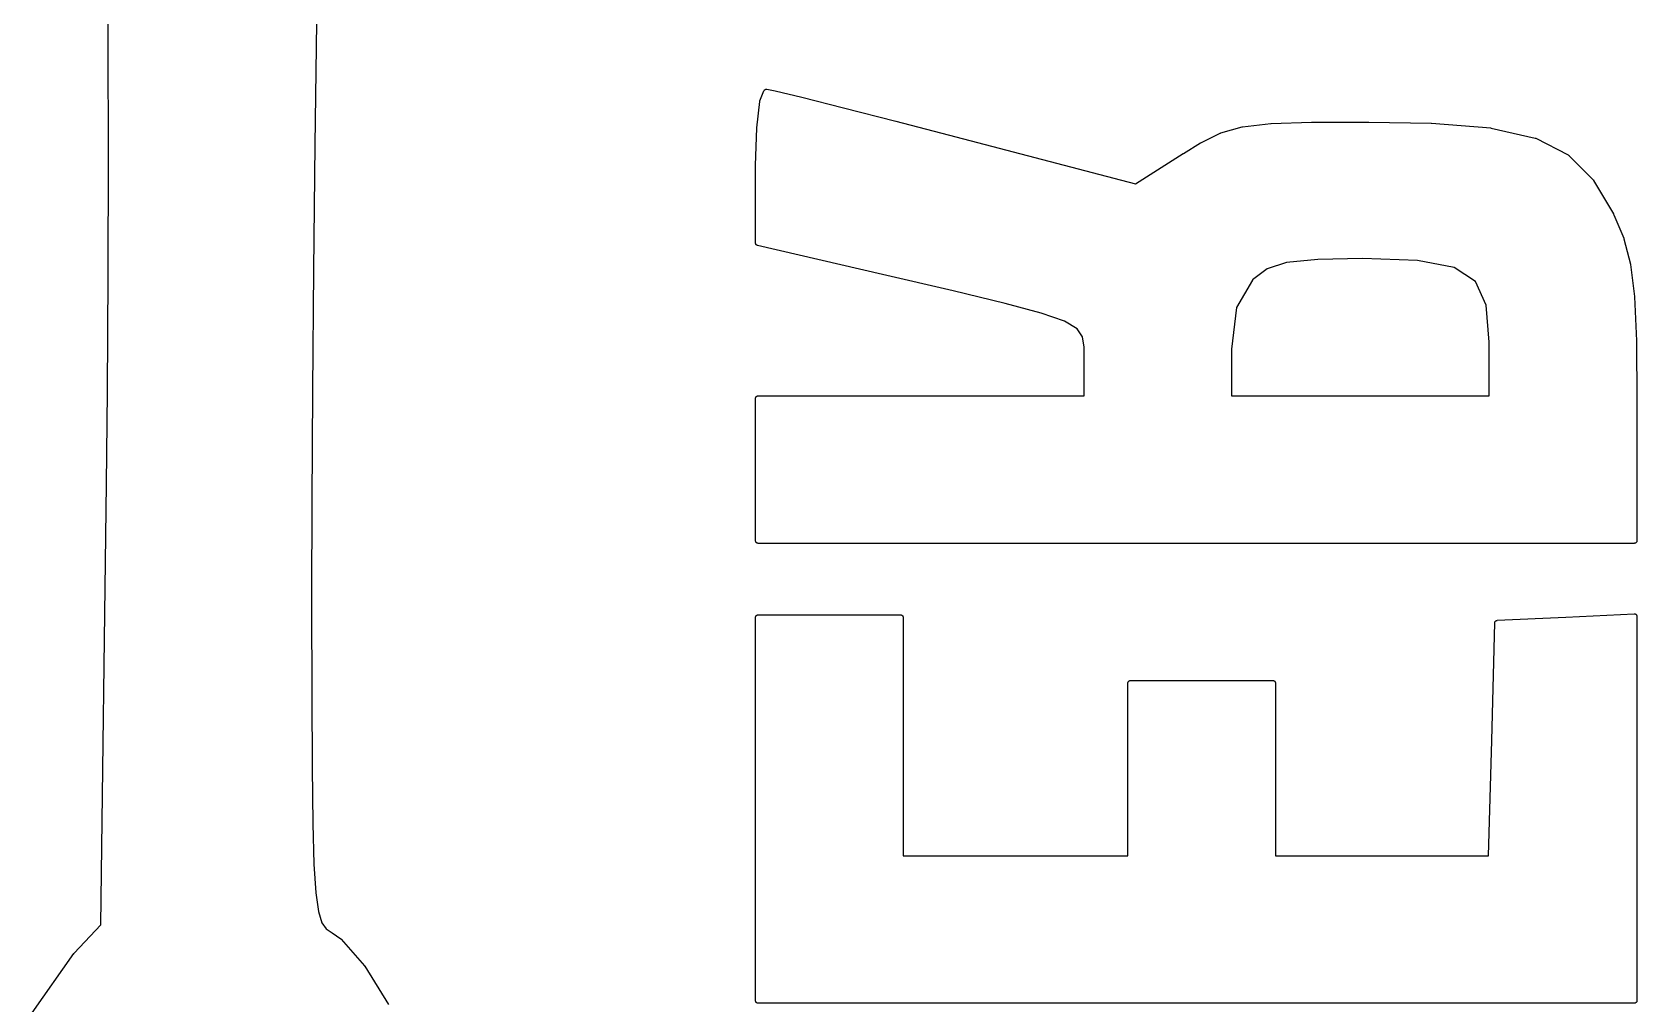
# Model space of a CAD drawing. Extents: x 6.3 to 49.3, y 9.3 to 45.7.
# Drawn here: x 37.267 to 40.369, y 29.562 to 31.441 of the extents above; entities that cross this region are included whole.
import ezdxf

# ---------------------------------------------------------------- set-up
doc = ezdxf.new("R2010")
doc.units = 0
doc.layers.add('BLACK', color=7, linetype='CONTINUOUS')

msp = doc.modelspace()

# ---------------------------------------------------------------- linework, layer by layer
at = {"layer": 'BLACK', "linetype": 'CONTINUOUS'}
for p, q in [((37.414, 31.4217), (37.4124, 31.6299)), ((37.8169, 31.4593), (37.8138, 31.2223)), ((37.4147, 31.1988), (37.414, 31.4217)), ((37.414, 31.4217), (37.414, 31.4217)), ((38.6737, 31.3076), (38.6816, 31.3269)), ((38.6816, 31.327), (38.6819, 31.3275)), ((38.6816, 31.3269), (38.6816, 31.327)), ((38.6819, 31.3275), (38.6821, 31.3278)), ((38.6821, 31.3278), (38.6825, 31.3283)), ((38.6821, 31.3278), (38.6821, 31.3278)), ((38.6821, 31.3278), (38.6821, 31.3278)), ((38.6825, 31.3283), (38.6827, 31.3286)), ((38.6827, 31.3286), (38.6833, 31.3291)), ((38.6827, 31.3286), (38.6827, 31.3286)), ((38.6827, 31.3286), (38.6827, 31.3286)), ((38.6833, 31.3291), (38.6834, 31.3292)), ((38.6834, 31.3292), (38.6834, 31.3292)), ((38.6834, 31.3292), (38.6835, 31.3292)), ((38.6835, 31.3292), (38.684, 31.3295)), ((38.684, 31.3295), (38.6843, 31.3297)), ((38.6843, 31.3297), (38.6849, 31.3298)), ((38.6843, 31.3297), (38.6843, 31.3297)), ((38.6843, 31.3297), (38.6843, 31.3297)), ((38.6849, 31.3298), (38.6852, 31.3299)), ((38.6852, 31.3299), (38.6852, 31.3299)), ((38.6852, 31.3299), (38.6853, 31.3299)), ((38.6853, 31.3299), (38.6858, 31.33)), ((38.6858, 31.33), (38.6862, 31.33)), ((38.6862, 31.33), (38.6862, 31.33)), ((38.6862, 31.33), (38.6862, 31.33)), ((38.6862, 31.33), (38.6866, 31.33)), ((38.6866, 31.33), (38.6872, 31.3299)), ((38.6872, 31.3299), (38.7032, 31.3268)), ((38.7032, 31.3268), (38.7033, 31.3268)), ((38.7033, 31.3268), (38.7033, 31.3267)), ((38.7033, 31.3267), (38.7034, 31.3267)), ((38.7034, 31.3267), (38.7551, 31.3144)), ((38.6677, 31.2554), (38.6734, 31.3063)), ((38.6734, 31.3067), (38.6735, 31.307)), ((38.6734, 31.3065), (38.6734, 31.3067)), ((38.6734, 31.3064), (38.6734, 31.3065)), ((38.6734, 31.3063), (38.6734, 31.3064)), ((38.6735, 31.307), (38.6736, 31.3073)), ((38.6736, 31.3073), (38.6737, 31.3075)), ((38.6737, 31.3075), (38.6737, 31.3076)), ((38.7551, 31.3144), (38.7551, 31.3144)), ((38.7551, 31.3144), (38.7551, 31.3144)), ((38.7551, 31.3144), (38.8352, 31.2943)), ((38.8352, 31.2943), (38.8352, 31.2943)), ((38.8352, 31.2943), (38.8352, 31.2943)), ((38.8352, 31.2943), (38.9367, 31.2684)), ((38.9367, 31.2684), (38.9368, 31.2683)), ((38.9368, 31.2683), (38.9368, 31.2683)), ((38.9368, 31.2683), (39.0526, 31.2382)), ((39.6067, 31.2573), (39.6615, 31.2636)), ((39.6615, 31.2636), (39.6615, 31.2636)), ((39.6615, 31.2636), (39.6617, 31.2636)), ((39.6617, 31.2636), (39.6619, 31.2636)), ((39.6619, 31.2636), (39.7396, 31.2662)), ((39.7396, 31.2662), (39.7397, 31.2662)), ((39.7397, 31.2662), (39.7397, 31.2662)), ((39.7397, 31.2662), (39.7398, 31.2662)), ((39.7398, 31.2662), (39.8502, 31.2667)), ((39.8502, 31.2667), (39.8502, 31.2667)), ((39.8502, 31.2667), (39.8502, 31.2667)), ((39.8502, 31.2667), (39.8503, 31.2667)), ((39.8503, 31.2667), (39.9712, 31.2646)), ((39.9712, 31.2646), (39.9713, 31.2646)), ((39.9713, 31.2646), (39.9715, 31.2646)), ((39.9715, 31.2646), (39.9716, 31.2646)), ((39.9716, 31.2646), (40.0863, 31.2552)), ((38.6653, 31.1834), (38.6677, 31.2551)), ((38.6677, 31.2553), (38.6677, 31.2554)), ((38.6677, 31.2551), (38.6677, 31.2553)), ((38.6677, 31.2551), (38.6677, 31.2551)), ((39.0526, 31.2382), (39.0526, 31.2382)), ((39.0526, 31.2382), (39.0526, 31.2382)), ((39.0526, 31.2382), (39.3997, 31.1473)), ((39.5258, 31.2266), (39.5636, 31.2452)), ((39.5636, 31.2452), (39.5637, 31.2452)), ((39.5637, 31.2452), (39.5641, 31.2454)), ((39.5641, 31.2454), (39.5645, 31.2455)), ((39.5645, 31.2455), (39.6059, 31.2571)), ((39.6059, 31.2571), (39.606, 31.2572)), ((39.606, 31.2572), (39.6063, 31.2572)), ((39.6063, 31.2572), (39.6067, 31.2573)), ((40.0863, 31.2552), (40.0863, 31.2552)), ((40.0863, 31.2552), (40.0866, 31.2551)), ((40.0866, 31.2551), (40.087, 31.2551)), ((40.087, 31.2551), (40.1722, 31.2356)), ((40.1722, 31.2356), (40.1723, 31.2356)), ((40.1723, 31.2356), (40.1724, 31.2356)), ((40.1724, 31.2356), (40.1725, 31.2356)), ((40.1725, 31.2356), (40.1728, 31.2354)), ((40.1728, 31.2354), (40.1732, 31.2353)), ((40.1732, 31.2353), (40.1733, 31.2352)), ((40.1733, 31.2352), (40.1734, 31.2352)), ((40.1734, 31.2352), (40.2361, 31.2031)), ((37.8138, 31.2223), (37.8112, 30.9812)), ((39.3997, 31.1473), (39.4921, 31.206)), ((39.4921, 31.206), (39.4922, 31.206)), ((39.4922, 31.206), (39.5254, 31.2264)), ((39.4922, 31.206), (39.4922, 31.206)), ((39.4922, 31.206), (39.4922, 31.206)), ((39.5254, 31.2264), (39.5256, 31.2265)), ((39.5254, 31.2264), (39.5254, 31.2264)), ((39.5256, 31.2265), (39.5258, 31.2266)), ((40.2361, 31.2031), (40.2361, 31.2031)), ((40.2361, 31.2031), (40.2363, 31.2029)), ((40.2363, 31.2029), (40.2366, 31.2028)), ((40.2366, 31.2028), (40.2367, 31.2027)), ((40.2367, 31.2027), (40.2369, 31.2026)), ((40.2369, 31.2026), (40.2371, 31.2024)), ((40.2371, 31.2024), (40.2373, 31.2022)), ((40.2373, 31.2022), (40.2844, 31.1549)), ((37.4144, 30.9703), (37.4147, 31.1987)), ((37.4147, 31.1987), (37.4147, 31.1988)), ((38.6653, 31.1833), (38.6653, 31.1834)), ((38.6653, 31.1834), (38.6653, 31.1834)), ((38.6653, 31.1791), (38.6653, 31.1833)), ((38.6653, 31.1833), (38.6653, 31.1833)), ((38.6653, 31.033), (38.6653, 31.1791)), ((40.2844, 31.1549), (40.2844, 31.1549)), ((40.2844, 31.1549), (40.2845, 31.1548)), ((40.2845, 31.1548), (40.2846, 31.1547)), ((40.2846, 31.1547), (40.2848, 31.1544)), ((40.2848, 31.1544), (40.285, 31.1541)), ((40.285, 31.1541), (40.2851, 31.154)), ((40.2851, 31.154), (40.2851, 31.1539)), ((40.2851, 31.1539), (40.3234, 31.0889)), ((40.3234, 31.0889), (40.3234, 31.0888)), ((40.3234, 31.0888), (40.3235, 31.0887)), ((40.3235, 31.0887), (40.3236, 31.0885)), ((40.3236, 31.0885), (40.324, 31.0876)), ((40.324, 31.0876), (40.3241, 31.0876)), ((40.3241, 31.0876), (40.3241, 31.0875)), ((40.3241, 31.0875), (40.3241, 31.0874)), ((40.3241, 31.0874), (40.3432, 31.0419)), ((38.6654, 31.0326), (38.6653, 31.033)), ((38.6654, 31.0322), (38.6654, 31.0326)), ((38.6654, 31.0321), (38.6654, 31.0322)), ((38.6654, 31.032), (38.6654, 31.0321)), ((38.6655, 31.0316), (38.6654, 31.032)), ((38.6656, 31.0313), (38.6655, 31.0316)), ((38.6657, 31.0312), (38.6656, 31.0313)), ((38.6657, 31.0311), (38.6657, 31.0312)), ((38.6659, 31.0307), (38.6657, 31.0311)), ((38.6661, 31.0304), (38.6659, 31.0307)), ((38.6661, 31.0303), (38.6661, 31.0304)), ((38.6662, 31.0302), (38.6661, 31.0303)), ((38.6664, 31.0299), (38.6662, 31.0302)), ((38.6666, 31.0296), (38.6664, 31.0299)), ((38.6667, 31.0295), (38.6666, 31.0296)), ((38.6668, 31.0294), (38.6667, 31.0295)), ((38.6671, 31.0292), (38.6668, 31.0294)), ((38.6674, 31.0289), (38.6671, 31.0292)), ((38.6675, 31.0289), (38.6674, 31.0289)), ((38.6675, 31.0288), (38.6675, 31.0289)), ((38.6679, 31.0286), (38.6675, 31.0288)), ((38.6682, 31.0284), (38.6679, 31.0286)), ((38.6683, 31.0284), (38.6682, 31.0284)), ((38.6684, 31.0284), (38.6683, 31.0284)), ((38.6688, 31.0283), (38.6684, 31.0284)), ((38.6691, 31.0281), (38.6688, 31.0283)), ((38.6692, 31.0281), (38.6691, 31.0281)), ((38.9106, 30.972), (38.6692, 31.0281)), ((40.3432, 31.0419), (40.3433, 31.0418)), ((40.3433, 31.0418), (40.3433, 31.0415)), ((40.3433, 31.0415), (40.3435, 31.0412)), ((40.3435, 31.0412), (40.3562, 30.9922)), ((39.6918, 30.9951), (39.6539, 30.9826)), ((39.7518, 31.0012), (39.6918, 30.9951)), ((39.8381, 31.0027), (39.7518, 31.0012)), ((39.9449, 30.9991), (39.8381, 31.0027)), ((40.0156, 30.9856), (39.9449, 30.9991)), ((40.057, 30.9583), (40.0156, 30.9856)), ((40.3562, 30.9922), (40.3562, 30.9921)), ((40.3562, 30.9921), (40.3563, 30.9919)), ((40.3563, 30.9919), (40.3563, 30.9916)), ((40.3563, 30.9916), (40.364, 30.9293)), ((37.4131, 30.7454), (37.4144, 30.9702)), ((37.4144, 30.9702), (37.4144, 30.9703)), ((37.8112, 30.9812), (37.8092, 30.7475)), ((39.047, 30.9402), (38.9106, 30.972)), ((38.9106, 30.972), (38.9106, 30.972)), ((39.6255, 30.9609), (39.595, 30.9079)), ((39.6261, 30.9616), (39.6255, 30.9609)), ((39.6539, 30.9826), (39.6261, 30.9616)), ((40.0775, 30.9124), (40.057, 30.9583)), ((39.1475, 30.9161), (39.047, 30.9402)), ((40.364, 30.9293), (40.364, 30.9293)), ((40.364, 30.9293), (40.364, 30.9291)), ((40.364, 30.9291), (40.364, 30.9289)), ((40.364, 30.9289), (40.3677, 30.8438)), ((39.2176, 30.8973), (39.1475, 30.9161)), ((39.2623, 30.8815), (39.2176, 30.8973)), ((39.595, 30.9079), (39.5855, 30.8275)), ((40.0835, 30.8414), (40.0775, 30.9124)), ((39.2868, 30.8668), (39.2623, 30.8815)), ((39.2974, 30.8513), (39.2868, 30.8668)), ((39.3004, 30.8312), (39.2974, 30.8513)), ((39.3003, 30.8057), (39.3004, 30.8312)), ((40.0835, 30.8351), (40.0835, 30.8414)), ((40.0835, 30.7375), (40.0835, 30.8351)), ((40.3677, 30.8438), (40.3677, 30.8437)), ((40.3677, 30.8437), (40.3677, 30.8437)), ((40.3677, 30.8437), (40.3677, 30.8436)), ((40.3677, 30.8436), (40.3687, 30.7259)), ((39.3003, 30.7375), (39.3003, 30.8057)), ((39.5855, 30.8275), (39.5855, 30.7375)), ((37.4112, 30.5669), (37.4131, 30.7453)), ((37.4131, 30.7453), (37.4131, 30.7454)), ((37.8092, 30.7475), (37.808, 30.5328)), ((38.6665, 30.7357), (38.6668, 30.736)), ((38.6668, 30.7361), (38.6672, 30.7363)), ((38.6668, 30.736), (38.6668, 30.7361)), ((38.6668, 30.7361), (38.6668, 30.7361)), ((38.6672, 30.7363), (38.6676, 30.7367)), ((38.6676, 30.7367), (38.668, 30.7369)), ((38.6676, 30.7367), (38.6676, 30.7367)), ((38.6676, 30.7367), (38.6676, 30.7367)), ((38.668, 30.7369), (38.6684, 30.7371)), ((38.6684, 30.7371), (38.6684, 30.7371)), ((38.6684, 30.7371), (38.6685, 30.7371)), ((38.6685, 30.7371), (38.6689, 30.7373)), ((38.6689, 30.7373), (38.6694, 30.7374)), ((38.6694, 30.7374), (38.6694, 30.7374)), ((38.6694, 30.7374), (38.6694, 30.7374)), ((38.6694, 30.7374), (38.6698, 30.7374)), ((38.6698, 30.7374), (38.6703, 30.7375)), ((38.6703, 30.7375), (39.3003, 30.7375)), ((39.5855, 30.7375), (40.0835, 30.7375)), ((38.6653, 30.7326), (38.6654, 30.7331)), ((38.6653, 30.4573), (38.6653, 30.7326)), ((38.6654, 30.7335), (38.6656, 30.7341)), ((38.6654, 30.7331), (38.6654, 30.7335)), ((38.6654, 30.7335), (38.6654, 30.7335)), ((38.6654, 30.7335), (38.6654, 30.7335)), ((38.6656, 30.7341), (38.6657, 30.7344)), ((38.6657, 30.7345), (38.666, 30.735)), ((38.6657, 30.7344), (38.6657, 30.7345)), ((38.6657, 30.7345), (38.6657, 30.7345)), ((38.666, 30.735), (38.6662, 30.7353)), ((38.6662, 30.7353), (38.6665, 30.7357)), ((38.6662, 30.7353), (38.6662, 30.7353)), ((38.6662, 30.7353), (38.6662, 30.7353)), ((40.3687, 30.7259), (40.3687, 30.4573)), ((37.4001, 29.7152), (37.4112, 30.5669)), ((37.4112, 30.5669), (37.4112, 30.5669)), ((37.808, 30.5328), (37.8075, 30.3488)), ((38.6654, 30.4568), (38.6653, 30.4573)), ((38.6654, 30.4564), (38.6654, 30.4568)), ((40.3687, 30.4573), (40.3686, 30.4568)), ((40.3686, 30.4568), (40.3686, 30.4563)), ((38.6656, 30.4559), (38.6654, 30.4564)), ((38.6654, 30.4564), (38.6654, 30.4564)), ((38.6654, 30.4564), (38.6654, 30.4564)), ((38.6657, 30.4555), (38.6656, 30.4559)), ((38.6657, 30.4554), (38.6657, 30.4555)), ((38.6659, 30.455), (38.6657, 30.4554)), ((38.6657, 30.4554), (38.6657, 30.4554)), ((38.6661, 30.4546), (38.6659, 30.455)), ((38.6662, 30.4546), (38.6661, 30.4546)), ((38.6665, 30.4542), (38.6662, 30.4546)), ((38.6662, 30.4546), (38.6662, 30.4546)), ((38.6668, 30.4538), (38.6665, 30.4542)), ((38.6671, 30.4535), (38.6668, 30.4538)), ((38.6668, 30.4538), (38.6668, 30.4538)), ((38.6668, 30.4538), (38.6668, 30.4538)), ((38.6675, 30.4532), (38.6671, 30.4535)), ((38.6679, 30.453), (38.6675, 30.4532)), ((38.6675, 30.4532), (38.6675, 30.4532)), ((38.6675, 30.4532), (38.6675, 30.4532)), ((38.6684, 30.4527), (38.6679, 30.453)), ((38.6688, 30.4526), (38.6684, 30.4527)), ((38.6684, 30.4527), (38.6684, 30.4527)), ((38.6684, 30.4527), (38.6684, 30.4527)), ((38.6693, 30.4524), (38.6688, 30.4526)), ((38.6698, 30.4524), (38.6693, 30.4524)), ((38.6693, 30.4524), (38.6693, 30.4524)), ((38.6693, 30.4524), (38.6693, 30.4524)), ((38.6703, 30.4523), (38.6698, 30.4524)), ((40.3637, 30.4523), (38.6703, 30.4523)), ((40.3642, 30.4524), (40.3637, 30.4523)), ((40.3646, 30.4524), (40.3642, 30.4524)), ((40.3651, 30.4526), (40.3646, 30.4524)), ((40.3646, 30.4524), (40.3646, 30.4524)), ((40.3646, 30.4524), (40.3646, 30.4524)), ((40.3655, 30.4527), (40.3651, 30.4526)), ((40.3656, 30.4527), (40.3655, 30.4527)), ((40.366, 30.4529), (40.3656, 30.4527)), ((40.3656, 30.4527), (40.3656, 30.4527)), ((40.3664, 30.4531), (40.366, 30.4529)), ((40.3668, 30.4535), (40.3664, 30.4532)), ((40.3664, 30.4532), (40.3664, 30.4532)), ((40.3664, 30.4532), (40.3664, 30.4531)), ((40.3672, 30.4538), (40.3668, 30.4535)), ((40.3675, 30.4541), (40.3672, 30.4538)), ((40.3672, 30.4538), (40.3672, 30.4538)), ((40.3672, 30.4538), (40.3672, 30.4538)), ((40.3678, 30.4545), (40.3675, 30.4541)), ((40.368, 30.4549), (40.3678, 30.4545)), ((40.3678, 30.4545), (40.3678, 30.4545)), ((40.3678, 30.4545), (40.3678, 30.4545)), ((40.3683, 30.4554), (40.368, 30.4549)), ((40.3684, 30.4558), (40.3683, 30.4554)), ((40.3683, 30.4554), (40.3683, 30.4554)), ((40.3683, 30.4554), (40.3683, 30.4554)), ((40.3686, 30.4563), (40.3684, 30.4558)), ((40.3686, 30.4563), (40.3686, 30.4563)), ((40.3686, 30.4563), (40.3686, 30.4563)), ((37.8075, 30.3488), (37.8075, 30.3357)), ((37.8075, 30.3357), (37.8076, 30.1583)), ((38.6653, 30.3092), (38.6654, 30.3097)), ((38.6653, 29.5683), (38.6653, 30.3092)), ((38.6654, 30.3102), (38.6656, 30.3107)), ((38.6654, 30.3097), (38.6654, 30.3102)), ((38.6654, 30.3102), (38.6654, 30.3102)), ((38.6654, 30.3102), (38.6654, 30.3102)), ((38.6656, 30.3107), (38.6657, 30.3111)), ((38.6657, 30.3111), (38.666, 30.3116)), ((38.6657, 30.3111), (38.6657, 30.3111)), ((38.6657, 30.3111), (38.6657, 30.3111)), ((38.666, 30.3116), (38.6662, 30.312)), ((38.6662, 30.312), (38.6665, 30.3124)), ((38.6662, 30.312), (38.6662, 30.312)), ((38.6662, 30.312), (38.6662, 30.312)), ((38.6665, 30.3124), (38.6668, 30.3127)), ((38.6668, 30.3127), (38.6672, 30.313)), ((38.6668, 30.3127), (38.6668, 30.3127)), ((38.6668, 30.3127), (38.6668, 30.3127)), ((38.6672, 30.313), (38.6676, 30.3133)), ((38.6676, 30.3134), (38.668, 30.3136)), ((38.6676, 30.3133), (38.6676, 30.3134)), ((38.6676, 30.3133), (38.6676, 30.3133)), ((38.668, 30.3136), (38.6684, 30.3138)), ((38.6684, 30.3138), (38.6684, 30.3138)), ((38.6684, 30.3138), (38.6685, 30.3138)), ((38.6685, 30.3138), (38.6689, 30.3139)), ((38.6689, 30.3139), (38.6694, 30.3141)), ((38.6694, 30.3141), (38.6694, 30.3141)), ((38.6694, 30.3141), (38.6694, 30.3141)), ((38.6694, 30.3141), (38.6698, 30.3141)), ((38.6698, 30.3141), (38.6703, 30.3142)), ((38.6703, 30.3142), (38.9456, 30.3142)), ((38.9456, 30.3142), (38.9461, 30.3141)), ((38.9461, 30.3141), (38.9465, 30.3141)), ((38.9465, 30.3141), (38.9465, 30.3141)), ((38.9465, 30.3141), (38.9465, 30.3141)), ((38.9465, 30.3141), (38.9471, 30.3139)), ((38.9471, 30.3139), (38.9474, 30.3138)), ((38.9474, 30.3138), (38.9475, 30.3138)), ((38.9475, 30.3138), (38.9475, 30.3138)), ((38.9475, 30.3138), (38.948, 30.3135)), ((38.948, 30.3135), (38.9483, 30.3133)), ((38.9483, 30.3133), (38.9483, 30.3133)), ((38.9483, 30.3133), (38.9483, 30.3133)), ((38.9483, 30.3133), (38.9487, 30.313)), ((38.9487, 30.313), (38.949, 30.3127)), ((38.949, 30.3127), (38.9491, 30.3127)), ((38.9491, 30.3127), (38.9491, 30.3127)), ((38.9491, 30.3127), (38.9493, 30.3124)), ((38.9493, 30.3124), (38.9497, 30.3119)), ((38.9497, 30.3119), (38.9497, 30.3119)), ((38.9497, 30.3119), (38.9497, 30.3119)), ((38.9497, 30.3119), (38.9499, 30.3115)), ((38.9499, 30.3115), (38.9501, 30.3111)), ((38.9501, 30.3111), (38.9501, 30.3111)), ((38.9501, 30.3111), (38.9501, 30.311)), ((38.9501, 30.311), (38.9503, 30.3106)), ((38.9503, 30.3106), (38.9504, 30.3101)), ((38.9504, 30.3101), (38.9504, 30.3101)), ((38.9504, 30.3101), (38.9504, 30.3101)), ((38.9504, 30.3101), (38.9504, 30.3097)), ((38.9504, 30.3097), (38.9505, 30.3092)), ((38.9505, 30.3092), (38.9505, 29.8485)), ((40.095, 30.3015), (40.0952, 30.3017)), ((40.0952, 30.3017), (40.0954, 30.302)), ((40.0954, 30.302), (40.0955, 30.3021)), ((40.0955, 30.3021), (40.0957, 30.3022)), ((40.0957, 30.3022), (40.0959, 30.3024)), ((40.0959, 30.3024), (40.0961, 30.3026)), ((40.0961, 30.3026), (40.0963, 30.3027)), ((40.0963, 30.3027), (40.0965, 30.3028)), ((40.0965, 30.3028), (40.0967, 30.303)), ((40.0967, 30.303), (40.097, 30.3031)), ((40.097, 30.3031), (40.0971, 30.3032)), ((40.0971, 30.3032), (40.0973, 30.3033)), ((40.0973, 30.3033), (40.0976, 30.3033)), ((40.0976, 30.3033), (40.0979, 30.3034)), ((40.0979, 30.3034), (40.0981, 30.3035)), ((40.0981, 30.3035), (40.0983, 30.3035)), ((40.0983, 30.3035), (40.0986, 30.3035)), ((40.0986, 30.3035), (40.0988, 30.3036)), ((40.0988, 30.3036), (40.2311, 30.3099)), ((40.2311, 30.3099), (40.2312, 30.3099)), ((40.2312, 30.3099), (40.3634, 30.3162)), ((40.2312, 30.3099), (40.2312, 30.3099)), ((40.3634, 30.3162), (40.3635, 30.3162)), ((40.3635, 30.3162), (40.3636, 30.3162)), ((40.3636, 30.3162), (40.3637, 30.3162)), ((40.3637, 30.3162), (40.3641, 30.3161)), ((40.3641, 30.3161), (40.3645, 30.3161)), ((40.3645, 30.3161), (40.3646, 30.3161)), ((40.3646, 30.3161), (40.3647, 30.3161)), ((40.3647, 30.3161), (40.365, 30.316)), ((40.365, 30.316), (40.3654, 30.3159)), ((40.3654, 30.3159), (40.3655, 30.3158)), ((40.3655, 30.3158), (40.3656, 30.3158)), ((40.3656, 30.3158), (40.3659, 30.3156)), ((40.3659, 30.3156), (40.3663, 30.3154)), ((40.3663, 30.3154), (40.3664, 30.3154)), ((40.3664, 30.3154), (40.3665, 30.3153)), ((40.3665, 30.3153), (40.3668, 30.3151)), ((40.3668, 30.3151), (40.3671, 30.3149)), ((40.3671, 30.3149), (40.3671, 30.3148)), ((40.3671, 30.3148), (40.3672, 30.3147)), ((40.3672, 30.3147), (40.3675, 30.3144)), ((40.3675, 30.3144), (40.3677, 30.3141)), ((40.3677, 30.3141), (40.3678, 30.314)), ((40.3678, 30.314), (40.3678, 30.314)), ((40.3678, 30.314), (40.368, 30.3136)), ((40.368, 30.3136), (40.3682, 30.3133)), ((40.3682, 30.3133), (40.3682, 30.3132)), ((40.3682, 30.3132), (40.3683, 30.3131)), ((40.3683, 30.3131), (40.3684, 30.3127)), ((40.3684, 30.3127), (40.3685, 30.3124)), ((40.3685, 30.3124), (40.3685, 30.3123)), ((40.3685, 30.3123), (40.3686, 30.3122)), ((40.3686, 30.3122), (40.3686, 30.3118)), ((40.3686, 30.3118), (40.3687, 30.3114)), ((40.3687, 30.3114), (40.3687, 30.3113)), ((40.3687, 30.3113), (40.3687, 30.3112)), ((40.3687, 30.3112), (40.3687, 29.5683)), ((40.0881, 30.0712), (40.0941, 30.2987)), ((40.0941, 30.2994), (40.0942, 30.2995)), ((40.0941, 30.2991), (40.0941, 30.2994)), ((40.0941, 30.2988), (40.0941, 30.2991)), ((40.0941, 30.2987), (40.0941, 30.2988)), ((40.0942, 30.2998), (40.0943, 30.3)), ((40.0942, 30.2995), (40.0942, 30.2998)), ((40.0943, 30.3), (40.0944, 30.3003)), ((40.0944, 30.3003), (40.0945, 30.3005)), ((40.0945, 30.3007), (40.0947, 30.3009)), ((40.0945, 30.3005), (40.0945, 30.3007)), ((40.0947, 30.3009), (40.0948, 30.3012)), ((40.0948, 30.3012), (40.0949, 30.3013)), ((40.0949, 30.3013), (40.095, 30.3015)), ((39.385, 30.1822), (39.3851, 30.1827)), ((39.385, 29.8485), (39.385, 30.1822)), ((39.3851, 30.1832), (39.3853, 30.1837)), ((39.3851, 30.1827), (39.3851, 30.1832)), ((39.3851, 30.1832), (39.3851, 30.1832)), ((39.3851, 30.1832), (39.3851, 30.1832)), ((39.3853, 30.1837), (39.3854, 30.1841)), ((39.3854, 30.1841), (39.3857, 30.1846)), ((39.3854, 30.1841), (39.3854, 30.1841)), ((39.3854, 30.1841), (39.3854, 30.1841)), ((39.3857, 30.1846), (39.3859, 30.185)), ((39.3859, 30.185), (39.3862, 30.1854)), ((39.3859, 30.185), (39.3859, 30.185)), ((39.3859, 30.185), (39.3859, 30.185)), ((39.3862, 30.1854), (39.3865, 30.1857)), ((39.3865, 30.1857), (39.3868, 30.186)), ((39.3865, 30.1857), (39.3865, 30.1857)), ((39.3865, 30.1857), (39.3865, 30.1857)), ((39.3868, 30.186), (39.3872, 30.1863)), ((39.3872, 30.1863), (39.3873, 30.1864)), ((39.3872, 30.1863), (39.3872, 30.1863)), ((39.3873, 30.1864), (39.3877, 30.1866)), ((39.3877, 30.1866), (39.3881, 30.1868)), ((39.3881, 30.1868), (39.3885, 30.1869)), ((39.3881, 30.1868), (39.3881, 30.1868)), ((39.3881, 30.1868), (39.3881, 30.1868)), ((39.3885, 30.1869), (39.389, 30.1871)), ((39.389, 30.1871), (39.389, 30.1871)), ((39.389, 30.1871), (39.3891, 30.1871)), ((39.3891, 30.1871), (39.3895, 30.1871)), ((39.3895, 30.1871), (39.39, 30.1872)), ((39.39, 30.1872), (39.6652, 30.1872)), ((39.6652, 30.1872), (39.6657, 30.1871)), ((39.6657, 30.1871), (39.6662, 30.1871)), ((39.6662, 30.1871), (39.6662, 30.1871)), ((39.6662, 30.1871), (39.6662, 30.1871)), ((39.6662, 30.1871), (39.6667, 30.1869)), ((39.6667, 30.1869), (39.6671, 30.1868)), ((39.6671, 30.1868), (39.6671, 30.1868)), ((39.6671, 30.1868), (39.6671, 30.1868)), ((39.6671, 30.1868), (39.6676, 30.1865)), ((39.6676, 30.1865), (39.668, 30.1863)), ((39.668, 30.1863), (39.668, 30.1863)), ((39.668, 30.1863), (39.668, 30.1863)), ((39.668, 30.1863), (39.6684, 30.186)), ((39.6684, 30.186), (39.6687, 30.1857)), ((39.6687, 30.1857), (39.6687, 30.1857)), ((39.6687, 30.1857), (39.6687, 30.1857)), ((39.6687, 30.1857), (39.669, 30.1853)), ((39.669, 30.1853), (39.6693, 30.1849)), ((39.6693, 30.1849), (39.6693, 30.1849)), ((39.6693, 30.1849), (39.6694, 30.1849)), ((39.6694, 30.1849), (39.6696, 30.1845)), ((39.6696, 30.1845), (39.6698, 30.1841)), ((39.6698, 30.1841), (39.6698, 30.1841)), ((39.6698, 30.1841), (39.6698, 30.184)), ((39.6698, 30.184), (39.6699, 30.1836)), ((39.6699, 30.1836), (39.6701, 30.1831)), ((39.6701, 30.1831), (39.6701, 30.1831)), ((39.6701, 30.1831), (39.6701, 30.1831)), ((39.6701, 30.1831), (39.6701, 30.1827)), ((39.6701, 30.1827), (39.6702, 30.1822)), ((39.6702, 30.1822), (39.6702, 29.8485)), ((37.8076, 30.1583), (37.8082, 30.0183)), ((40.0822, 29.8485), (40.0881, 30.0712)), ((40.0881, 30.0712), (40.0881, 30.0712)), ((37.8082, 30.0183), (37.8082, 30.0183)), ((37.8082, 30.0183), (37.8095, 29.911)), ((37.8095, 29.911), (37.8118, 29.832)), ((38.9505, 29.8485), (39.385, 29.8485)), ((39.6702, 29.8485), (40.0822, 29.8485)), ((37.8118, 29.832), (37.8154, 29.7766)), ((37.8154, 29.7766), (37.8206, 29.7404)), ((37.3485, 29.66), (37.4001, 29.7152)), ((37.8206, 29.7404), (37.8274, 29.719)), ((37.8274, 29.719), (37.8358, 29.7074)), ((37.8358, 29.7074), (37.847, 29.6998)), ((37.847, 29.6998), (37.847, 29.6998)), ((37.847, 29.6998), (37.847, 29.6998)), ((37.847, 29.6998), (37.8471, 29.6998)), ((37.8471, 29.6998), (37.8638, 29.6878)), ((37.8638, 29.6878), (37.8639, 29.6878)), ((37.8639, 29.6878), (37.8639, 29.6878)), ((37.8639, 29.6878), (37.864, 29.6877)), ((37.864, 29.6877), (37.8643, 29.6874)), ((37.8643, 29.6874), (37.8646, 29.6872)), ((37.8646, 29.6872), (37.8647, 29.6871)), ((37.8647, 29.6871), (37.8647, 29.6871)), ((37.8647, 29.6871), (37.9096, 29.6355)), ((37.2672, 29.5447), (37.3481, 29.6595)), ((37.3481, 29.6595), (37.3482, 29.6596)), ((37.3482, 29.6596), (37.3484, 29.6598)), ((37.3484, 29.6598), (37.3485, 29.66)), ((37.9096, 29.6355), (37.9096, 29.6354)), ((37.9096, 29.6354), (37.9098, 29.6351)), ((37.9098, 29.6351), (37.91, 29.6348)), ((37.91, 29.6348), (37.956, 29.5609)), ((38.6654, 29.5678), (38.6653, 29.5683)), ((38.6654, 29.5674), (38.6654, 29.5678)), ((38.6656, 29.5669), (38.6654, 29.5674)), ((38.6654, 29.5674), (38.6654, 29.5674)), ((38.6654, 29.5674), (38.6654, 29.5674)), ((38.6657, 29.5665), (38.6656, 29.5669)), ((38.6657, 29.5664), (38.6657, 29.5665)), ((38.6659, 29.566), (38.6657, 29.5664)), ((38.6657, 29.5664), (38.6657, 29.5664)), ((38.6661, 29.5656), (38.6659, 29.566)), ((38.6662, 29.5656), (38.6661, 29.5656)), ((38.6665, 29.5652), (38.6662, 29.5656)), ((38.6662, 29.5656), (38.6662, 29.5656)), ((38.6668, 29.5648), (38.6665, 29.5652)), ((38.6671, 29.5645), (38.6668, 29.5648)), ((38.6668, 29.5648), (38.6668, 29.5648)), ((38.6668, 29.5648), (38.6668, 29.5648)), ((38.6675, 29.5642), (38.6671, 29.5645)), ((38.6679, 29.564), (38.6675, 29.5642)), ((38.6675, 29.5642), (38.6675, 29.5642)), ((38.6675, 29.5642), (38.6675, 29.5642)), ((38.6684, 29.5637), (38.6679, 29.564)), ((38.6688, 29.5636), (38.6684, 29.5637)), ((38.6684, 29.5637), (38.6684, 29.5637)), ((38.6684, 29.5637), (38.6684, 29.5637)), ((38.6693, 29.5634), (38.6688, 29.5636)), ((38.6698, 29.5634), (38.6693, 29.5634)), ((38.6693, 29.5634), (38.6693, 29.5634)), ((38.6693, 29.5634), (38.6693, 29.5634)), ((38.6703, 29.5633), (38.6698, 29.5634)), ((40.3637, 29.5633), (38.6703, 29.5633)), ((40.3642, 29.5634), (40.3637, 29.5633)), ((40.3646, 29.5634), (40.3642, 29.5634)), ((40.3651, 29.5636), (40.3646, 29.5634)), ((40.3646, 29.5634), (40.3646, 29.5634)), ((40.3646, 29.5634), (40.3646, 29.5634)), ((40.3655, 29.5637), (40.3651, 29.5636)), ((40.3656, 29.5637), (40.3655, 29.5637)), ((40.366, 29.5639), (40.3656, 29.5637)), ((40.3656, 29.5637), (40.3656, 29.5637)), ((40.3664, 29.5641), (40.366, 29.5639)), ((40.3668, 29.5645), (40.3664, 29.5642)), ((40.3664, 29.5642), (40.3664, 29.5642)), ((40.3664, 29.5642), (40.3664, 29.5641)), ((40.3672, 29.5648), (40.3668, 29.5645)), ((40.3675, 29.5651), (40.3672, 29.5648)), ((40.3672, 29.5648), (40.3672, 29.5648)), ((40.3672, 29.5648), (40.3672, 29.5648)), ((40.3678, 29.5655), (40.3675, 29.5651)), ((40.368, 29.5659), (40.3678, 29.5655)), ((40.3678, 29.5655), (40.3678, 29.5655)), ((40.3678, 29.5655), (40.3678, 29.5655)), ((40.3683, 29.5664), (40.368, 29.5659)), ((40.3684, 29.5668), (40.3683, 29.5664)), ((40.3683, 29.5664), (40.3683, 29.5664)), ((40.3683, 29.5664), (40.3683, 29.5664)), ((40.3686, 29.5673), (40.3684, 29.5668)), ((40.3687, 29.5683), (40.3686, 29.5678)), ((40.3686, 29.5678), (40.3686, 29.5673)), ((40.3686, 29.5673), (40.3686, 29.5673)), ((40.3686, 29.5673), (40.3686, 29.5673))]:
    msp.add_line(p, q, dxfattribs=at)

doc.saveas('drawing.dxf')
